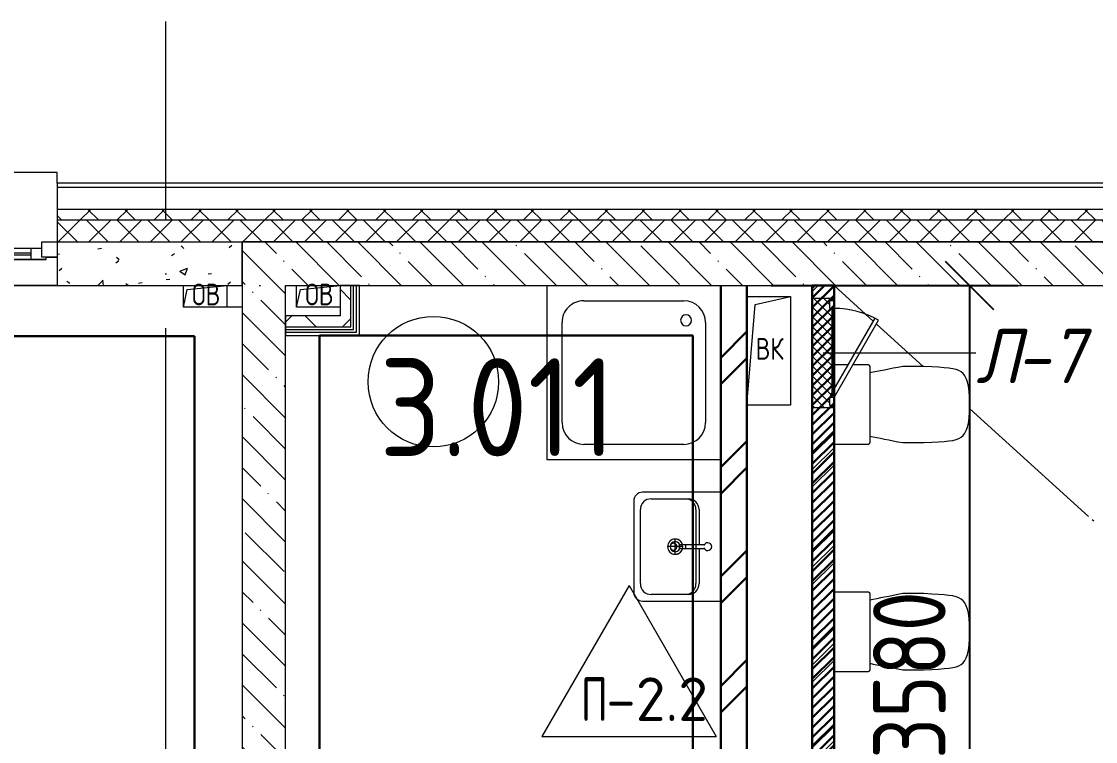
# Model space of a CAD drawing. Header units: millimetres. Extents: x -592259 to 288321, y -552984 to 293768.
# Drawn here: x 9398 to 14334, y -202962 to -199653 of the extents above; entities that cross this region are included whole.
import ezdxf

# ---------------------------------------------------------------- set-up
doc = ezdxf.new("R2010")
doc.units = ezdxf.units.MM
doc.linetypes.add('ADSK_Линия сетки', pattern=[2500, 2000, -250, 0, -250])
doc.layers.get('Defpoints').update_dxf_attribs({"color": 250})
for name, color, linetype, lineweight in [('0) Расчет', 250, 'Continuous', 60), ('0.2) Кирпич', 30, 'Continuous', 30), ('0.3) ПГП 5 вып', 4, 'Continuous', 30), ('2)Фархверки', 40, 'Continuous', 30), ('4.2) ЖБ', 6, 'Continuous', 30), ('4.3) Шт Блок и кирпич', 6, 'Continuous', 30), ('4.5) Штук Гипсовая по ЖБ', 6, 'Continuous', 30), ('A-AREA-____-IDEN', 250, 'Continuous', 9), ('A-DETL-GENF-OTLN', 250, 'Continuous', 5), ('A-DOOR-____-IDEN', 250, 'Continuous', 9), ('A-DOOR-____-MCUT', 250, 'Continuous', 5), ('A-DOOR-____-OTLN', 250, 'Continuous', 5), ('A-FLOR-____-IDEN', 250, 'Continuous', 9), ('A-FLOR-____-OTLN', 250, 'Continuous', 9), ('A-GENM-____-MCUT', 250, 'Continuous', 25), ('A-GENM-____-OTLN', 250, 'Continuous', 9), ('A-GLAZ-____-MCUT', 250, 'Continuous', 9), ('A-GLAZ-____-OTLN', 250, 'Continuous', 5), ('A-WALL-____-MCUT', 250, 'Continuous', 13), ('A-WALL-____-PATT', 250, 'Continuous', 13), ('A-WALL-FNSH-MCUT', 250, 'Continuous', 13), ('I-WALL-____-OTLN', 250, 'Continuous', 9), ('P-SANR-FIXT-OTLN', 250, 'Continuous', 9), ('S-GRID-____-OTLN', 250, 'Continuous', 9)]:
    doc.layers.add(name, color=color, linetype=linetype, lineweight=lineweight)
doc.styles.add('ISOCPEUR', font='isocpeur.ttf', dxfattribs={"width": 0.8, "height": 100})
doc.styles.add('ISOCPEUR_1', font='isocpeur.ttf', dxfattribs={"width": 0.9, "height": 250})
doc.styles.add('ISOCPEUR_2', font='isocpeur.ttf', dxfattribs={"height": 160})
doc.styles.add('ISOCPEUR_I', font='isocpeui.ttf', dxfattribs={"width": 0.9, "height": 12.5})
doc.styles.get("Standard").update_dxf_attribs({"font": 'ГОСТ тип А.ttf'})
doc.dimstyles.new('А3', dxfattribs={"dimtxt": 333, "dimasz": 222, "dimexe": 222, "dimexo": 111, "dimgap": 111, "dimtad": 1, "dimtoh": 1, "dimdec": 0, "dimrnd": 0.0015, "dimzin": 0, "dimdsep": 46, "dimtxsty": 'Standard', "dimblk": 'OBLIQUE', "dimcen": 0, "dimclrd": 7, "dimclre": 7, "dimclrt": 7, "dimadec": 0, "dimazin": 0, "dimtfac": 1, "dimtdec": 0, "dimtofl": 0, "dimtmove": 0, "dimatfit": 3, "dimfxl": 1, "dimtolj": 1, "dimtzin": 0, "dimarcsym": 0})
pattern_1 = [(135, (-3188.22, -259241.39), (-142.5612, -142.5612), []), (135, (-3045.66, -259241.39), (-142.5612, -142.5612), [252.016, -50.403, 3.353, -47.05])]
pattern_2 = [(45, (-3188.22, -259241.39), (-141.42136, 141.42136), []), (135, (-3188.22, -259241.39), (-141.42136, -141.42136), [])]

# ---------------------------------------------------------------- blocks, each defined once
blk = doc.blocks.new('SND_Унитаз_Santek_HEO - Santek HEO_ 365х635х785_ выпуск-прямой_ PN4_5_ Х-резьба НР DN15_ К-гл_кон_ П DN100-V31-АР1_Маркировочный план 3 этажа')
at = {"layer": 'P-SANR-FIXT-OTLN', "lineweight": 5}
for p, q in [((-175, 423.4), (-175, 325.6)), ((175, 325.6), (175, 423.4)), ((-182.5, 165.8), (-182.5, 10)), ((172.5, 175.8), (-172.5, 175.8)), ((182.5, 10), (182.5, 165.8))]:
    blk.add_line(p, q, dxfattribs=at)
for centre, start, end in [((-172.5, 165.8), 90, 180), ((-172.5, 165.8), 105, 180), ((172.5, 165.8), 0, 90), ((172.5, 165.8), 0, 75)]:
    blk.add_arc(centre, 10, start, end, dxfattribs=at)
for points, knots in [([(0, 634.5), (-96, 631.3), (-168.1, 609.5), (-169.2, 526.5), (-175, 423.4)], [-0.5440111, -0.5440111, -0.5440111, -0.5440111, -0.2757876, 0, 0, 0, 0]), ([(175, 423.4), (169.2, 526.5), (168.1, 609.5), (96, 631.3), (0, 634.5)], [-0.5440111, -0.5440111, -0.5440111, -0.5440111, -0.2682234, 0, 0, 0, 0])]:
    blk.add_open_spline(points, degree=3, knots=knots, dxfattribs=at)
for points in [[(-175, 325.6), (-163, 263.9), (-153.6, 214.5), (-145, 174.9)], [(145, 174.9), (153.6, 214.5), (163, 263.9), (175, 325.6)]]:
    blk.add_open_spline(points, degree=3, dxfattribs=at)
blk = doc.blocks.new('SND_Унитаз_Santek_HEO - Santek HEO_ 365х635х785_ выпуск-прямой_ PN4_5_ Х-резьба НР DN15_ К-гл_кон_ П DN100-V32-АР1_Маркировочный план 3 этажа')
at = {"layer": 'P-SANR-FIXT-OTLN', "lineweight": 5}
for p, q in [((-175, 423.4), (-175, 325.6)), ((175, 325.6), (175, 423.4)), ((-182.5, 165.8), (-182.5, 96.9)), ((172.5, 175.8), (-172.5, 175.8)), ((182.5, 10), (182.5, 165.8)), ((-182.5, 73.8), (-182.5, 10))]:
    blk.add_line(p, q, dxfattribs=at)
for centre, start, end in [((-172.5, 165.8), 90, 180), ((-172.5, 165.8), 105, 180), ((172.5, 165.8), 0, 90), ((172.5, 165.8), 0, 75)]:
    blk.add_arc(centre, 10, start, end, dxfattribs=at)
for points, knots in [([(0, 634.5), (-96, 631.3), (-168.1, 609.5), (-169.2, 526.5), (-175, 423.4)], [-0.5440111, -0.5440111, -0.5440111, -0.5440111, -0.2757876, 0, 0, 0, 0]), ([(175, 423.4), (169.2, 526.5), (168.1, 609.5), (96, 631.3), (0, 634.5)], [-0.5440111, -0.5440111, -0.5440111, -0.5440111, -0.2682234, 0, 0, 0, 0])]:
    blk.add_open_spline(points, degree=3, knots=knots, dxfattribs=at)
for points in [[(-175, 325.6), (-163, 263.9), (-153.6, 214.5), (-145, 174.9)], [(145, 174.9), (153.6, 214.5), (163, 263.9), (175, 325.6)]]:
    blk.add_open_spline(points, degree=3, dxfattribs=at)
blk = doc.blocks.new('SND_Aquanet_Душевой поддон_HX108_Квадратный_С опорами_Сантехкомплект__$ - 800х800-25978335-АР1_Маркировочный план 3 этажа')
at = {"layer": 'P-SANR-FIXT-OTLN', "lineweight": 5}
for p, q in [((400, 400), (-400, 400)), ((-400, 400), (-400, -400)), ((400, -400), (400, 400)), ((-230, 330), (230, 330)), ((-330, -230), (-330, 230)), ((330, 230), (330, -230)), ((230, -330), (-230, -330))]:
    blk.add_line(p, q, dxfattribs=at)
for centre, radius, start, end in [((-230, 230), 100, 90, 180), ((230, 230), 100, 0, 90), ((-230, -230), 100, 180, 270), ((-240, -240), 25, 90, 270), ((-240, -240), 25, 270, 90), ((230, -230), 100, 270, 0)]:
    blk.add_arc(centre, radius, start, end, dxfattribs=at)
blk = doc.blocks.new('Окно_СКБ_2Ст1 - Окно_СКБ_2Ст_2800_ОК12-29019270-АР1_Маркировочный план 3 этажа')
at = {"layer": 'A-GLAZ-____-MCUT'}
for p, q in [((-1400, -195), (-1400, -125)), ((-1400, -125), (-1330, -125)), ((-1330, -125), (-1330, -195)), ((500, -195), (500, -125)), ((500, -125), (570, -125)), ((570, -125), (570, -195)), ((1330, -195), (1330, -125)), ((1330, -125), (1400, -125)), ((1400, -125), (1400, -195)), ((-1330, -195), (-1400, -195)), ((570, -195), (500, -195)), ((570, -195), (550, -195)), ((550, -195), (550, -205)), ((1330, -155), (570, -155)), ((570, -155), (570, -195)), ((620, -205), (620, -155)), ((1280, -205), (1280, -155)), ((1330, -195), (1330, -155)), ((1400, -195), (1330, -195)), ((1350, -195), (1330, -195)), ((1350, -205), (1350, -195)), ((550, -205), (1350, -205)), ((1350, -205), (550, -205))]:
    blk.add_line(p, q, dxfattribs=at)
at = {"layer": 'A-GLAZ-____-MCUT', "lineweight": 5}
for p, q in [((500, -155), (-1330, -155)), ((500, -165), (-1330, -165)), ((620, -175), (1280, -175)), ((1280, -185), (620, -185))]:
    blk.add_line(p, q, dxfattribs=at)
at = {"layer": 'A-GLAZ-____-OTLN'}
for p, q in [((-1400, -195), (550, -195)), ((1350, -195), (1400, -195))]:
    blk.add_line(p, q, dxfattribs=at)
blk = doc.blocks.new('WNW_Отлив1 - Отлив_металлический 2-28596384-АР1_Маркировочный план 3 этажа')
at = {"layer": 'A-GLAZ-____-OTLN'}
for p, q in [((1400, 320), (-1400, 320)), ((-1400, 320), (-1400, 270)), ((1400, 270), (1400, 320))]:
    blk.add_line(p, q, dxfattribs=at)
blk = doc.blocks.new('Раковина_АИ_3D_Рен_МГН_Santek Neo 50 - Раковина 500x400x170-V40-АР1_Маркировочный план 3 этажа')
at = {"layer": 'P-SANR-FIXT-OTLN', "lineweight": 5}
for p, q in [((-250, 25), (-250, -335)), ((250, 25), (-250, 25)), ((250, -335), (250, 25)), ((-170, -75), (-10, -75)), ((-170, -89.7), (170, -89.7)), ((-10, -167), (-10, -49.9)), ((10, -50), (10, -167)), ((10, -75), (170, -75)), ((-220, -295), (-220, -125)), ((-220, -295), (-220, -139.7)), ((-5.9, -137), (-7, -137)), ((-7, -137), (-7, -137)), ((-5.9, -137), (5.9, -137)), ((7, -137), (5.9, -137)), ((7, -137), (7, -137)), ((220, -125), (220, -295)), ((220, -139.7), (220, -295)), ((35, -185), (-35, -185)), ((-10, -167), (10, -167)), ((0, -150), (0, -220)), ((170, -345), (-170, -345)), ((170, -345), (-170, -345)), ((-210, -375), (210, -375))]:
    blk.add_line(p, q, dxfattribs=at)
for centre, radius, start, end in [((0, -35), 18, 360, 180), ((0, -35), 18, 180, 250.809), ((0, -35), 18, 289.191, 360), ((0, -35), 18, 309.9994, 315), ((0, -35), 18, 324.9997, 330), ((-170, -125), 50, 90, 180), ((-170, -139.7), 50, 90, 180), ((0, -35), 18, 295.1932, 300), ((170, -125), 50, 0, 90), ((170, -139.7), 50, 0, 90), ((0, -185), 35, 0, 180), ((0, -185), 35, 106.6727, 180), ((0, -185), 35, 180, 0), ((0, -185), 35, 180, 360), ((0, -185), 23, 360, 180), ((0, -185), 23, 115.3299, 180), ((0, -185), 23, 180, 360), ((0, -185), 23, 180, 360), ((0, -185), 23, 360, 64.6701), ((0, -185), 35, 0, 73.3273), ((-170, -295), 50, 180, 270), ((-170, -295), 50, 180, 270), ((170, -295), 50, 270, 0), ((170, -295), 50, 270, 0), ((-210, -335), 40, 180, 270), ((210, -335), 40, 270, 0)]:
    blk.add_arc(centre, radius, start, end, dxfattribs=at)
for points in [[(-6.2, -51.9), (-6.1, -51.9), (-6, -52), (-5.9, -52)], [(5.9, -52), (6, -52), (6.1, -51.9), (6.2, -51.9)]]:
    blk.add_open_spline(points, degree=3, dxfattribs=at)
blk = doc.blocks.new('Сифон Orio для МГН - Сифон бутылочный-V41-АР1_Маркировочный план 3 этажа')
at = {"layer": 'P-SANR-FIXT-OTLN', "lineweight": 5}
for start, end in [(90, 233.7432), (165, 233.7432), (165, 233.7432), (165, 180), (105, 135), (105, 135), (306.2568, 90), (45, 71.3665), (45, 71.3665), (45, 71.3665), (345, 41.9345), (345, 41.9345), (345, 15), (195, 233.7432), (306.2568, 315), (306.2568, 315), (306.2568, 315)]:
    blk.add_arc((0, 0), 16, start, end, dxfattribs=at)
blk = doc.blocks.new('_Wn_-As_OpeningMEP_floor__Rectangular - _Wn_-As_OpeningMEP_floor__Rectangular-32466846-АР1_Маркировочный план 3 этажа')
at = {"layer": 'A-DETL-GENF-OTLN', "lineweight": 5}
for p, q in [((-62.2, 262.2), (100, 300)), ((-99.9, -199.3), (-62.2, 262.2))]:
    blk.add_line(p, q, dxfattribs=at)
blk = doc.blocks.new('_Wn_-As_OpeningMEP_floor__Rectangular - _Wn_-As_OpeningMEP_floor__Rectangular-V79-АР1_Маркировочный план 3 этажа')
at = {"layer": 'A-DETL-GENF-OTLN', "lineweight": 5}
for p, q in [((-82.3, 82.3), (99.9, 100)), ((-100, 0), (-82.3, 82.3))]:
    blk.add_line(p, q, dxfattribs=at)
blk = doc.blocks.new('_Wn_-As_OpeningMEP_floor__Rectangular - _Wn_-As_OpeningMEP_floor__Rectangular-35307840-АР1_Маркировочный план 3 этажа')
at = {"layer": 'A-DETL-GENF-OTLN', "lineweight": 5}
for p, q in [((-82.3, 82.3), (100, 100)), ((-100, 0), (-82.3, 82.3))]:
    blk.add_line(p, q, dxfattribs=at)
blk = doc.blocks.new('АР_Люк - ЛРС_ВК_500х400_наружный_NCS S 1000-N-V90-АР1_Маркировочный план 3 этажа')
at = {"layer": 'A-DOOR-____-OTLN'}
h = blk.add_hatch(dxfattribs=at)
h.set_pattern_fill('FP_54', color=256, style=0, pattern_type=2)
h.set_pattern_definition([(45, (125, 0), (-22.6274, 22.6274), [])])
h.paths.add_polyline_path([(375, 50), (365, 50), (365, 48), (342.6, 43.5), (365, 43), (365, 30), (330, 30), (330, 41), (340, 43), (330, 43.5), (330, 50), (320, 32.7), (290, 50), (-80, 50), (-80, 30), (-115, 30), (-115, 50), (-125, 50), (-125, -50), (375, -50), (375, 43.5)])
at = {"layer": 'A-DETL-GENF-OTLN', "lineweight": 5}
for p, q in [((375, 50), (-125, 50)), ((-125, 50), (-125, -50)), ((375, -50), (375, 50)), ((-125, -50), (375, -50))]:
    blk.add_line(p, q, dxfattribs=at)
at = {"layer": 'A-DOOR-____-MCUT', "lineweight": 5}
for p, q in [((-25.1, 255), (-35.1, 237.7)), ((330, 50), (-25.1, 255)), ((-35.1, 237.7), (320, 32.7)), ((-80, 50), (-115, 50)), ((-115, 50), (-115, 30)), ((-80, 30), (-80, 50)), ((320, 32.7), (330, 50)), ((365, 50), (330, 50)), ((330, 50), (330, 30)), ((365, 30), (365, 50)), ((-115, 30), (-80, 30)), ((330, 30), (365, 30))]:
    blk.add_line(p, q, dxfattribs=at)
blk.add_arc((330, 50), 410, 150, 180, dxfattribs=at)
at = {"layer": 'A-DOOR-____-OTLN'}
blk.add_line((330, 50), (-25.1, 255), dxfattribs=at)
blk = doc.blocks.new('ASML_АР_Отделка Люка - ВО Отделка люков_Грунтовка 0_Шпатлевка 0_Окраска 0_0-42722003-АР1_Маркировочный план 3 этажа')
at = {"layer": 'A-GENM-____-MCUT', "lineweight": 5}
for p, q in [((-240, 3), (-250, 3)), ((-250, 3), (-250, 0)), ((177.1, 3), (-205, 3)), ((205, 3), (201, 3)), ((250, 3), (240, 3)), ((250, 0), (250, 3)), ((-250, 0), (-240, 0)), ((-205, 0), (182.3, 0)), ((199.2, 0), (205, 0)), ((240, 0), (250, 0))]:
    blk.add_line(p, q, dxfattribs=at)
blk = doc.blocks.new('AAR_СКБ_Марка_Помещения_мал - Номер-28977439-АР1_Маркировочный план 3 этажа')
at = {"layer": 'A-AREA-____-IDEN'}
blk.add_circle((-0.028, 0), 3, dxfattribs=at)
blk = doc.blocks.new('AAR_СКБ_Марка_Перекрытия - Марка пола-17325028-АР1_Маркировочный план 3 этажа')
at = {"layer": 'A-FLOR-____-IDEN'}
for p, q in [((0, 6.932), (-4.002, 0)), ((0, 6.932), (4.002, 0)), ((-4.002, 0), (4.002, 0))]:
    blk.add_line(p, q, dxfattribs=at)
blk = doc.blocks.new('_Oblique')
at = {"color": 0, "linetype": 'ByBlock', "lineweight": -2}
blk.add_line((-0.5, -0.5), (0.5, 0.5), dxfattribs=at)
blk = doc.blocks.new('*D5453')
at = {"layer": '0) Расчет', "color": 7, "lineweight": -2, "transparency": 16777216}
for p, q in [((12842.8, -200866.4), (13977.5, -200866.4)), ((13755.5, -204446.4), (13755.5, -200866.4)), ((12842.8, -204446.4), (13977.5, -204446.4))]:
    blk.add_line(p, q, dxfattribs=at)
at = {"layer": 'Defpoints', "color": 0, "transparency": 16777216}
for p in [(12731.8, -200866.4), (13755.5, -200866.4), (12731.8, -204446.4)]:
    blk.add_point(p, dxfattribs=at)
at = {"layer": '0) Расчет', "color": 7, "lineweight": -2, "transparency": 16777216, "xscale": 222, "yscale": 222, "zscale": 222}
for p, rotation in [((13755.5, -200866.4), 90), ((13755.5, -204446.4), 270)]:
    blk.add_blockref('_Oblique', p, dxfattribs=dict(at, rotation=rotation))
at = {"layer": '0) Расчет', "color": 7, "transparency": 16777216, "insert": (13478, -202656.4), "char_height": 333, "attachment_point": 5, "rotation": 90}
blk.add_mtext('\\A1;3580', dxfattribs=at)

msp = doc.modelspace()

# ---------------------------------------------------------------- hatches: boundary and pattern name
at = {"layer": '0.2) Кирпич'}
h = msp.add_hatch(dxfattribs=at)
h.set_pattern_fill('FP_2', color=256, style=0, pattern_type=2)
h.set_pattern_definition([(45, (-3188.22, -259241.4), (-251.4472, 251.4472), []), (45, (-3188.22, -258860.4), (-251.4472, 251.4472), [])])
h.paths.add_polyline_path([(12673.7023, -204446.3886), (12731.8153, -204446.3886), (12731.8153, -204066.3886), (12611.8153, -204066.3886), (12611.8153, -204446.3886), (12638.3716, -204446.3886)])
h.paths.add_polyline_path([(12731.8153, -203866.3886), (12731.8153, -200866.3892), (12611.8153, -200866.5676), (12611.8153, -203866.3886)])
at = {"layer": '0.3) ПГП 5 вып'}
h = msp.add_hatch(dxfattribs=at)
h.set_pattern_fill('ANSI31', color=256, scale=10)
h.paths.add_polyline_path([(13031.7763, -204066.3886), (13131.7763, -204066.3886), (13131.7763, -200866.3892), (13031.7763, -200866.3892)])
at = {"layer": 'A-WALL-____-PATT', "lineweight": 15, "true_color": 0x000000}
h = msp.add_hatch(dxfattribs=at)
h.set_pattern_fill('FP_16', color=18, style=0, pattern_type=2)
h.set_pattern_definition([(135, (-3188.22, -259241.39), (-84.85281, -84.85281), []), (225, (-3188.22, -259241.39), (84.85281, -84.85281), [])])
h.paths.add_polyline_path([(59832.0058, -200566.3892), (66071.7763, -200566.3892), (66071.7763, -200516.3892), (59832.0058, -200516.3892)])
h.paths.add_polyline_path([(58281.5715, -200566.3892), (58632.0058, -200566.3892), (58632.0058, -200516.3892), (57981.7763, -200516.3892), (57981.7763, -200566.3892), (58109.3968, -200566.3892)])
h.paths.add_polyline_path([(56379.2388, -200566.3892), (57081.7763, -200566.3892), (57081.7763, -200516.3892), (49662.0053, -200516.3892), (49662.0053, -200566.3892), (54072.3616, -200566.3892)])
h.paths.add_polyline_path([(47762.0053, -200566.3892), (48412.0053, -200566.3892), (48412.0053, -200516.3892), (47762.0053, -200516.3892)])
h.paths.add_polyline_path([(46461.7544, -200566.3892), (46862.0053, -200566.3892), (46862.0053, -200516.3892), (45362.0053, -200516.3892), (45362.0053, -200566.3892), (46361.3368, -200566.3892)])
h.paths.add_polyline_path([(42537.9752, -200566.3892), (42562.0053, -200566.3892), (42562.0053, -200516.3892), (41012.0053, -200516.3892), (41012.0053, -200566.3892), (42161.7544, -200566.3892)])
h.paths.add_polyline_path([(37361.5805, -200566.3892), (38212.0053, -200566.3892), (38212.0053, -200516.3892), (36662.0053, -200516.3892), (36662.0053, -200566.3892)])
h.paths.add_polyline_path([(33310.4662, -200566.3892), (33861.7763, -200566.3892), (33861.7763, -200516.3892), (32312.0053, -200516.3892), (32312.0053, -200566.3892), (33161.7544, -200566.3892)])
h.paths.add_polyline_path([(34761.7763, -200566.3892), (35412.0053, -200566.3892), (35412.0053, -200516.3892), (34761.7763, -200516.3892)])
h.paths.add_polyline_path([(28696.7116, -200566.3892), (29512.0053, -200566.3892), (29512.0053, -200516.3892), (27961.7763, -200516.3892), (27961.7763, -200566.3892), (28636.7763, -200566.3892)])
h.paths.add_polyline_path([(23686.7763, -200566.3892), (25161.7763, -200566.3892), (25161.7763, -200516.3892), (20706.7763, -200516.3892), (20706.7763, -200566.3892), (21936.7763, -200566.3892)])
h.paths.add_polyline_path([(19456.7763, -200566.3892), (19456.7763, -200516.3892), (18716.7544, -200516.3892), (18716.7544, -200566.3892), (18892.4832, -200566.3892)])
h.paths.add_polyline_path([(11395.1321, -200566.3892), (17816.7544, -200566.3892), (17816.7544, -200516.3892), (9561.7544, -200516.3892), (9561.7544, -200566.3892), (10818.4128, -200566.3892)])
h.paths.add_polyline_path([(6661.7983, -200566.3892), (6761.7544, -200566.3892), (6761.7544, -200516.3892), (5561.7544, -200516.3892), (5561.7544, -200566.3892), (6541.7983, -200566.3892)])
h.paths.add_polyline_path([(2486.8039, -200566.3892), (4361.7544, -200566.3892), (4361.7544, -200516.3892), (-3538.2456, -200516.3892), (-3538.2456, -200566.3892), (2461.8039, -200566.3892)])
h = msp.add_hatch(dxfattribs=at)
h.set_pattern_fill('FP_17', color=18, style=0, pattern_type=2)
h.set_pattern_definition([(45, (-3188.22, -259241.39), (-70.71068, 70.71068), []), (135, (-3188.22, -259241.39), (-70.71068, -70.71068), [])])
h.paths.add_polyline_path([(17162.3253, -200666.3892), (17816.7544, -200666.3283), (17816.7544, -200566.3892), (9561.7544, -200566.3892), (9561.7544, -200666.3892), (14855.448, -200666.3892)])
h.paths.add_polyline_path([(63299.8706, -200666.3892), (66001.7763, -200666.3283), (66001.7763, -200599.7225), (66071.7763, -200566.3892), (59832.0058, -200566.3892), (59832.0058, -200666.3892), (60561.7544, -200666.3892)])
h.paths.add_polyline_path([(58632.0058, -200666.3892), (58632.0058, -200566.3892), (57981.7763, -200566.3892), (57981.7763, -200666.3892), (58109.3968, -200666.3892)])
h.paths.add_polyline_path([(50291.7763, -200666.3892), (57081.7763, -200666.3283), (57081.7763, -200566.3892), (49662.0053, -200566.3892), (49662.0053, -200666.3892)])
h.paths.add_polyline_path([(46862.0053, -200666.3892), (46862.0053, -200566.3892), (45362.0053, -200566.3892), (45362.0053, -200666.3892), (46861.7544, -200666.388)])
h.paths.add_polyline_path([(48412.0053, -200666.3892), (48412.0053, -200566.3892), (47762.0053, -200566.3892), (47762.0053, -200666.3892)])
h.paths.add_polyline_path([(42562.0053, -200666.3892), (42562.0053, -200566.3892), (41012.0053, -200566.3892), (41012.0053, -200666.3892), (42561.7544, -200666.388)])
h.paths.add_polyline_path([(37561.5805, -200666.3892), (38212.0053, -200666.3283), (38212.0053, -200566.3892), (36662.0053, -200566.3892), (36662.0053, -200666.3892), (37475.0852, -200666.3892)])
h.paths.add_polyline_path([(33861.7763, -200666.3892), (33861.7763, -200566.3892), (32312.0053, -200566.3892), (32312.0053, -200666.3892), (33310.4662, -200666.3892)])
h.paths.add_polyline_path([(35412.0053, -200666.3892), (35412.0053, -200566.3892), (34761.7763, -200566.3892), (34761.7763, -200666.3892)])
h.paths.add_polyline_path([(29446.7763, -200666.3892), (29512.0053, -200666.3283), (29512.0053, -200566.3892), (27961.7763, -200566.3892), (27961.7763, -200666.3892), (28696.7116, -200666.3892)])
h.paths.add_polyline_path([(23886.7763, -200666.3892), (25161.7763, -200666.3283), (25161.7763, -200566.3892), (20706.7763, -200566.3892), (20706.7763, -200666.3892), (23886.7577, -200666.3886)])
h.paths.add_polyline_path([(18716.7544, -200666.3892), (19456.7763, -200666.3283), (19456.7763, -200566.3892), (18716.7544, -200566.3892), (18716.7544, -200666.3283)])
h.paths.add_polyline_path([(6761.7544, -200666.3892), (6761.7544, -200566.3892), (5561.7544, -200566.3892), (5561.7544, -200666.3892), (6661.7983, -200666.3892)])
h.paths.add_polyline_path([(2461.8039, -200666.3892), (4361.7544, -200666.3892), (4361.7544, -200566.3892), (-3488.2456, -200566.3892), (-3488.2456, -200666.3892), (-1292.6929, -200666.3892)])
h = msp.add_hatch(dxfattribs=at)
h.set_pattern_fill('FP_50', color=18, style=0, pattern_type=2)
h.set_pattern_definition([(50, (-3188.22, -259241.4), (364.368, -31.8783), [38.1, -419.1]), (355, (-3188.22, -259241.4), (-70.4859, 382.1133), [30.48, -335.28]), (100.451, (-3157.86, -259244.05), (293.885, 350.2334), [32.38, -356.18]), (46.184, (-3188.22, -259139.8), (542.1585, -84.0858), [57.15, -628.65]), (96.636, (-3143.04, -259146.8), (474.805, 494.8554), [48.57, -534.27]), (351.184, (-3188.2, -259139.8), (474.81, 494.85), [45.72, -502.92]), (21, (-3137.42, -259165.2), (303.2285, -204.5305), [38.1, -419.1]), (326, (-3137.42, -259165.2), (123.604, 368.376), [30.48, -335.28]), (71.451, (-3112.15, -259182.23), (426.8341, 163.8427), [32.38, -356.18]), (37.5, (-3188.22, -259241.39), (6.17665, 169.11015), [16.764, -314.452, 16.764, -323.596, -336.55]), (37.5, (-3188.22, -259241.39), (6.17665, 169.11015), [-671.576, 16.764, -319.786]), (7.5, (-3188.22, -259241.39), (133.6389, 200.3615), [16.764, -177.292, 16.764, -306.832, -128.27]), (7.5, (-3188.22, -259241.39), (133.6389, 200.3615), [-517.652, 16.764, -111.506]), (327.5, (-3301.51, -259241.39), (271.18182, -11.45836), [16.764, -110.236, 16.764, -379.476, -525.78]), (327.5, (-3301.51, -259241.39), (271.18182, -11.45836), [-523.24, 16.764, -509.016]), (317.5, (-3352.3, -259241.4), (296.2585, 50.85285), [16.764, -148.336, 16.764, -246.38, -373.38]), (317.5, (-3352.3, -259241.4), (296.2585, 50.85285), [-428.244, 16.764, -356.616])])
h.paths.add_polyline_path([(5911.7763, -200866.3892), (6761.7544, -200866.3892), (6761.7544, -200666.3892), (5911.7763, -200666.3892)])
h.paths.add_polyline_path([(10122.0759, -200866.3892), (10411.7763, -200865.8473), (10411.7763, -200666.3892), (9561.7544, -200666.3892), (9561.7544, -200866.3892)])
h = msp.add_hatch(dxfattribs=at)
h.set_pattern_fill('FP_24', color=18, style=0, pattern_type=2)
h.set_pattern_definition(pattern_1)
h.paths.add_polyline_path([(10590.2284, -204566.3886), (10611.7763, -204566.3886), (10611.7763, -200666.3892), (10411.7763, -200666.3892), (10411.7763, -204566.3886), (10459.088, -204566.3886)])
h = msp.add_hatch(dxfattribs=at)
h.set_pattern_fill('FP_24', color=18, style=0, pattern_type=2)
h.set_pattern_definition(pattern_1)
h.paths.add_polyline_path([(18805.3409, -200866.3892), (19456.7763, -200866.2161), (19456.7763, -200666.3892), (18716.7544, -200666.3892), (18716.7566, -200866.3886)])
h.paths.add_polyline_path([(12427.8937, -200866.3892), (17816.7544, -200866.1492), (17816.7544, -200666.3892), (10611.7763, -200666.3892), (10611.7763, -200866.3886), (11971.8514, -200866.3892)])
h = msp.add_hatch(dxfattribs=at)
h.set_pattern_fill('FP_51', color=18, style=0, pattern_type=2)
h.set_pattern_definition(pattern_2)
h.paths.add_polyline_path([(10861.6606, -201056.3886), (10911.6606, -201056.3886), (10911.6604, -200866.3892), (10861.6606, -200866.5676), (10861.6606, -201041.5682)])
h = msp.add_hatch(dxfattribs=at)
h.set_pattern_fill('FP_9', color=18, style=0, pattern_type=2)
h.set_pattern_definition([(45, (-3188.22, -259241.4), (-224.5064, 224.5064), []), (45, (-3108.85, -259241.4), (0, 449.0128), []), (45, (-3267.6, -259241.4), (0, 449.0128), [])])
h.paths.add_polyline_path([(13047.4469, -204066.3886), (13131.7763, -204066.3886), (13131.7763, -201426.3283), (13031.7763, -201426.3283), (13031.7763, -204066.3886)])
h.paths.add_polyline_path([(13121.7763, -200926.3283), (13131.7763, -200926.3283), (13131.7763, -200866.3892), (13031.7763, -200866.5676), (13031.7763, -200926.3283)])
h = msp.add_hatch(dxfattribs=at)
h.set_pattern_fill('FP_51', color=18, style=0, pattern_type=2)
h.set_pattern_definition(pattern_2)
h.paths.add_polyline_path([(10661.7544, -201056.3886), (10861.6606, -201056.3886), (10861.6606, -201006.3886), (10611.7922, -201006.3886), (10611.8138, -201056.3886), (10659.9007, -201056.3886)])

# ---------------------------------------------------------------- linework, layer by layer
at = {"layer": '0.2) Кирпич'}
for p, q in [((12611.8153, -200866.3892), (12611.8153, -203876.3886)), ((12731.8153, -204446.3886), (12731.8153, -200866.3892))]:
    msp.add_line(p, q, dxfattribs=at)
at = {"layer": '0.3) ПГП 5 вып'}
msp.add_lwpolyline([(13031.7763, -204066.3886), (13131.7763, -204066.3886), (13131.7763, -200866.3892), (13031.7763, -200866.3892)], close=True, dxfattribs=at)
at = {"layer": '4.2) ЖБ'}
for p, q in [((10766.7071, -203173.2017), (10766.7071, -201096.3886)), ((10766.7071, -201096.3886), (12483.1018, -201096.3886))]:
    msp.add_line(p, q, dxfattribs=at)
at = {"layer": '4.3) Шт Блок и кирпич'}
msp.add_line((12483.1018, -201096.3886), (12483.1018, -203173.2017), dxfattribs=at)
at = {"layer": '4.5) Штук Гипсовая по ЖБ'}
for p, q in [((10193.6193, -201099.9), (6094.7532, -201099.9)), ((10193.6193, -204850.8119), (10193.6193, -201099.9))]:
    msp.add_line(p, q, dxfattribs=at)
at = {"layer": 'A-DOOR-____-IDEN', "color": 18, "true_color": 0x000000}
msp.add_line((13081.7763, -201176.3283), (13784.1106, -201176.3283), dxfattribs=at)
at = {"layer": 'A-FLOR-____-OTLN', "color": 18, "lineweight": 5, "true_color": 0x000000}
for p, q in [((10141.5447, -200966.5682), (10141.5447, -200866.3892)), ((10141.5447, -200866.5682), (10341.5447, -200866.5682)), ((10341.5447, -200866.5682), (10341.5447, -200966.5682)), ((10661.7544, -200966.5676), (10661.7544, -200866.5676)), ((10661.7544, -200866.5676), (10861.6606, -200866.5676)), ((12731.8153, -200916.3886), (12931.7544, -200916.3886)), ((12931.7544, -200916.3886), (12931.7544, -201416.3886)), ((10411.7544, -200966.5682), (10141.5447, -200966.5682)), ((10861.6606, -200966.5676), (10661.7544, -200966.5676)), ((12931.7544, -201416.3886), (12731.8153, -201416.3886))]:
    msp.add_line(p, q, dxfattribs=at)
at = {"layer": 'A-FLOR-____-OTLN', "color": 18, "true_color": 0x000000}
for p, q in [((13311.6972, -201029.6963), (13131.7763, -200866.3892)), ((13541.621, -201238.3892), (13326.8503, -201043.4502)), ((14300.7149, -201927.3892), (13755.2666, -201432.307)), ((14325.5263, -201949.9096), (14318.3426, -201943.3892))]:
    msp.add_line(p, q, dxfattribs=at)
at = {"layer": 'A-WALL-____-MCUT', "color": 18, "lineweight": 15, "true_color": 0x000000}
for p, q in [((17816.7544, -200416.3892), (9561.7544, -200416.3892)), ((9561.7544, -200516.3892), (9561.7544, -200666.3892)), ((17816.7544, -200516.3892), (9561.7544, -200516.3892)), ((17816.7544, -200566.3892), (9561.7544, -200566.3892)), ((9561.7544, -200666.3892), (10411.8141, -200666.3892)), ((9561.7544, -200666.3892), (9561.7544, -200866.3892)), ((17816.7544, -200666.3892), (10411.7763, -200666.3892)), ((10411.7763, -200666.3892), (10411.7763, -204566.3886)), ((10411.8141, -200666.3892), (10611.7763, -200666.3892)), ((10411.8141, -200866.3892), (10411.8141, -200666.3892)), ((10611.7763, -200666.3892), (17816.7544, -200666.3892)), ((9561.7544, -200866.3892), (10411.8141, -200866.3892)), ((10611.7763, -200866.3892), (17816.7544, -200866.3892)), ((10611.7763, -204566.3886), (10611.7763, -200866.3892)), ((10861.6606, -200866.3886), (10861.6606, -201006.3886)), ((10911.6606, -200866.3886), (10861.6606, -200866.3886)), ((10911.6606, -201056.3886), (10911.6606, -200866.3886)), ((10924.1606, -201068.8886), (10924.1606, -200866.3886)), ((10951.6606, -200866.3886), (10936.6606, -200866.3886)), ((10936.6606, -201081.3886), (10936.6606, -200866.3886)), ((10951.6606, -201096.3886), (10951.6606, -200866.3886)), ((13031.7763, -200866.3283), (13031.7763, -204066.3886)), ((13131.7763, -200866.3283), (13031.7763, -200866.3283)), ((13131.7763, -200936.3283), (13131.7763, -200866.3283)), ((13131.7763, -201341.3283), (13131.7763, -200971.3283)), ((10861.6606, -201006.3886), (10611.7922, -201006.3886)), ((10611.7922, -201006.3886), (10611.7922, -201056.3886)), ((10611.7922, -201056.3886), (10911.6606, -201056.3886)), ((10611.7922, -201068.8886), (10924.1606, -201068.8886)), ((10611.7922, -201081.3886), (10611.7922, -201096.3886)), ((10611.7922, -201081.3886), (10936.6606, -201081.3886)), ((10611.7922, -201096.3886), (10951.6606, -201096.3886)), ((13131.7763, -204066.3886), (13131.7763, -201416.3283))]:
    msp.add_line(p, q, dxfattribs=at)
at = {"layer": 'A-WALL-FNSH-MCUT', "lineweight": 15}
for p, q in [((17816.7544, -200396.3892), (9561.7544, -200396.3892)), ((9561.7544, -200396.3892), (9561.7544, -200516.3892)), ((10936.6606, -200866.3886), (10911.6606, -200866.3886)), ((10611.7922, -201056.3886), (10611.7922, -201081.3886))]:
    msp.add_line(p, q, dxfattribs=at)
at = {"layer": 'I-WALL-____-OTLN', "color": 18, "lineweight": 15, "true_color": 0x000000}
msp.add_line((9561.7544, -200866.3892), (6761.7544, -200866.3892), dxfattribs=at)
at = {"layer": 'S-GRID-____-OTLN', "color": 18, "linetype": 'ADSK_Линия сетки', "true_color": 0x000000}
for p, q in [((10061.7763, -220563.733), (10061.7763, -199653.1503)), ((-6757.7749, -200866.3886), (70471.963, -200866.3886))]:
    msp.add_line(p, q, dxfattribs=at)

# ---------------------------------------------------------------- block references
at = {"layer": 'A-AREA-____-IDEN', "color": 18, "true_color": 0x000000, "xscale": 99.99999999999993, "yscale": 99.99999999999993, "zscale": 99.99999999999993}
msp.add_blockref('AAR_СКБ_Марка_Помещения_мал - Номер-28977439-АР1_Маркировочный план 3 этажа', (11293.321, -201308.4027), dxfattribs=at)
at = {"layer": 'A-DOOR-____-OTLN', "color": 18, "true_color": 0x000000, "rotation": 269.9999999999999}
msp.add_blockref('АР_Люк - ЛРС_ВК_500х400_наружный_NCS S 1000-N-V90-АР1_Маркировочный план 3 этажа', (13081.7763, -201051.3283), dxfattribs=at)
at = {"layer": 'A-FLOR-____-IDEN', "color": 18, "true_color": 0x000000, "xscale": 99.99999999999993, "yscale": 99.99999999999993, "zscale": 99.99999999999993}
msp.add_blockref('AAR_СКБ_Марка_Перекрытия - Марка пола-17325028-АР1_Маркировочный план 3 этажа', (12189.9006, -202938.6418), dxfattribs=at)
at = {"layer": 'A-GENM-____-OTLN', "color": 18, "lineweight": 5, "true_color": 0x000000, "rotation": 269.9999999999999}
msp.add_blockref('ASML_АР_Отделка Люка - ВО Отделка люков_Грунтовка 0_Шпатлевка 0_Окраска 0_0-42722003-АР1_Маркировочный план 3 этажа', (13121.7763, -201176.3283), dxfattribs=at)
at = {"layer": 'A-GLAZ-____-OTLN', "color": 18, "true_color": 0x000000}
for name, p in [('WNW_Отлив1 - Отлив_металлический 2-28596384-АР1_Маркировочный план 3 этажа', (8161.7544, -200666.3892)), ('Окно_СКБ_2Ст1 - Окно_СКБ_2Ст_2800_ОК12-29019270-АР1_Маркировочный план 3 этажа', (8161.7544, -200541.3892)), ('_Wn_-As_OpeningMEP_floor__Rectangular - _Wn_-As_OpeningMEP_floor__Rectangular-35307840-АР1_Маркировочный план 3 этажа', (10241.5447, -200966.5682)), ('_Wn_-As_OpeningMEP_floor__Rectangular - _Wn_-As_OpeningMEP_floor__Rectangular-V79-АР1_Маркировочный план 3 этажа', (10761.7544, -200966.5676)), ('_Wn_-As_OpeningMEP_floor__Rectangular - _Wn_-As_OpeningMEP_floor__Rectangular-32466846-АР1_Маркировочный план 3 этажа', (12831.7544, -201216.3886))]:
    msp.add_blockref(name, p, dxfattribs=at)
at = {"layer": 'P-SANR-FIXT-OTLN', "color": 18, "lineweight": 5, "true_color": 0x000000}
for name, p, rotation in [('SND_Aquanet_Душевой поддон_HX108_Квадратный_С опорами_Сантехкомплект__$ - 800х800-25978335-АР1_Маркировочный план 3 этажа', (12211.7544, -201266.3892), 180), ('SND_Унитаз_Santek_HEO - Santek HEO_ 365х635х785_ выпуск-прямой_ PN4_5_ Х-резьба НР DN15_ К-гл_кон_ П DN100-V32-АР1_Маркировочный план 3 этажа', (13121.7763, -201413.3892), 270.0000000000002), ('Раковина_АИ_3D_Рен_МГН_Santek Neo 50 - Раковина 500x400x170-V40-АР1_Маркировочный план 3 этажа', (12586.7658, -202066.3892), 270.0000000000014), ('Сифон Orio для МГН - Сифон бутылочный-V41-АР1_Маркировочный план 3 этажа', (12393.7544, -202066.3892), 270.0000000000014), ('SND_Унитаз_Santek_HEO - Santek HEO_ 365х635х785_ выпуск-прямой_ PN4_5_ Х-резьба НР DN15_ К-гл_кон_ П DN100-V31-АР1_Маркировочный план 3 этажа', (13121.7763, -202457.3892), 270.0000000000002)]:
    msp.add_blockref(name, p, dxfattribs=dict(at, rotation=rotation))

# ---------------------------------------------------------------- texts
at = {"layer": '2)Фархверки', "char_height": 100, "width": 160.3375, "attachment_point": 1, "style": 'ISOCPEUR'}
for s, insert in [('ОВ', (10181.5657, -200857.6127)), ('ОВ', (10701.7755, -200857.6121)), ('ВК', (12771.7755, -201107.4331))]:
    msp.add_mtext(s, dxfattribs=dict(at, insert=insert))
at = {"layer": 'A-AREA-____-IDEN', "color": 18, "true_color": 0x000000, "insert": (11042.2207, -201200.9172), "char_height": 450, "width": 564.388, "attachment_point": 1, "style": 'ISOCPEUR_1'}
msp.add_mtext('3.011', dxfattribs=at)
at = {"layer": 'A-DOOR-____-IDEN', "color": 18, "true_color": 0x000000, "char_height": 250, "attachment_point": 1, "style": 'ISOCPEUR_I'}
for s, insert, width in [('\\fISOCPEUR|b0|i1|c204|p34|;\\W.9;Л', (13784.1106, -201064.9742), 223.670812), ('-7', (13968.6575, -201064.9742), 404.0505)]:
    msp.add_mtext(s, dxfattribs=dict(at, insert=insert, width=width))
at = {"layer": 'A-FLOR-____-IDEN', "color": 18, "true_color": 0x000000, "char_height": 200, "attachment_point": 1, "style": 'ISOCPEUR_2'}
for s, insert, width in [('\\fISOCPEUR|b0|i0|c204|p34|;\\W.7;П', (11968.5657, -202667.256), 140.295312), ('-2.2', (12084.3209, -202667.256), 420.885937)]:
    msp.add_mtext(s, dxfattribs=dict(at, insert=insert, width=width))

# ---------------------------------------------------------------- dimensions: what is measured, and where the dimension line sits
at = {"layer": '0) Расчет'}
dim = msp.add_linear_dim(base=(13755.4797, -200866.3892), p1=(12731.8153, -204446.3886), p2=(12731.8153, -200866.3892), angle=90, dimstyle='А3', dxfattribs=at)
dim.commit()
dim.dimension.update_dxf_attribs({"geometry": '*D5453', "text_midpoint": (13477.9797, -202656.3889)})

doc.saveas('drawing.dxf')
